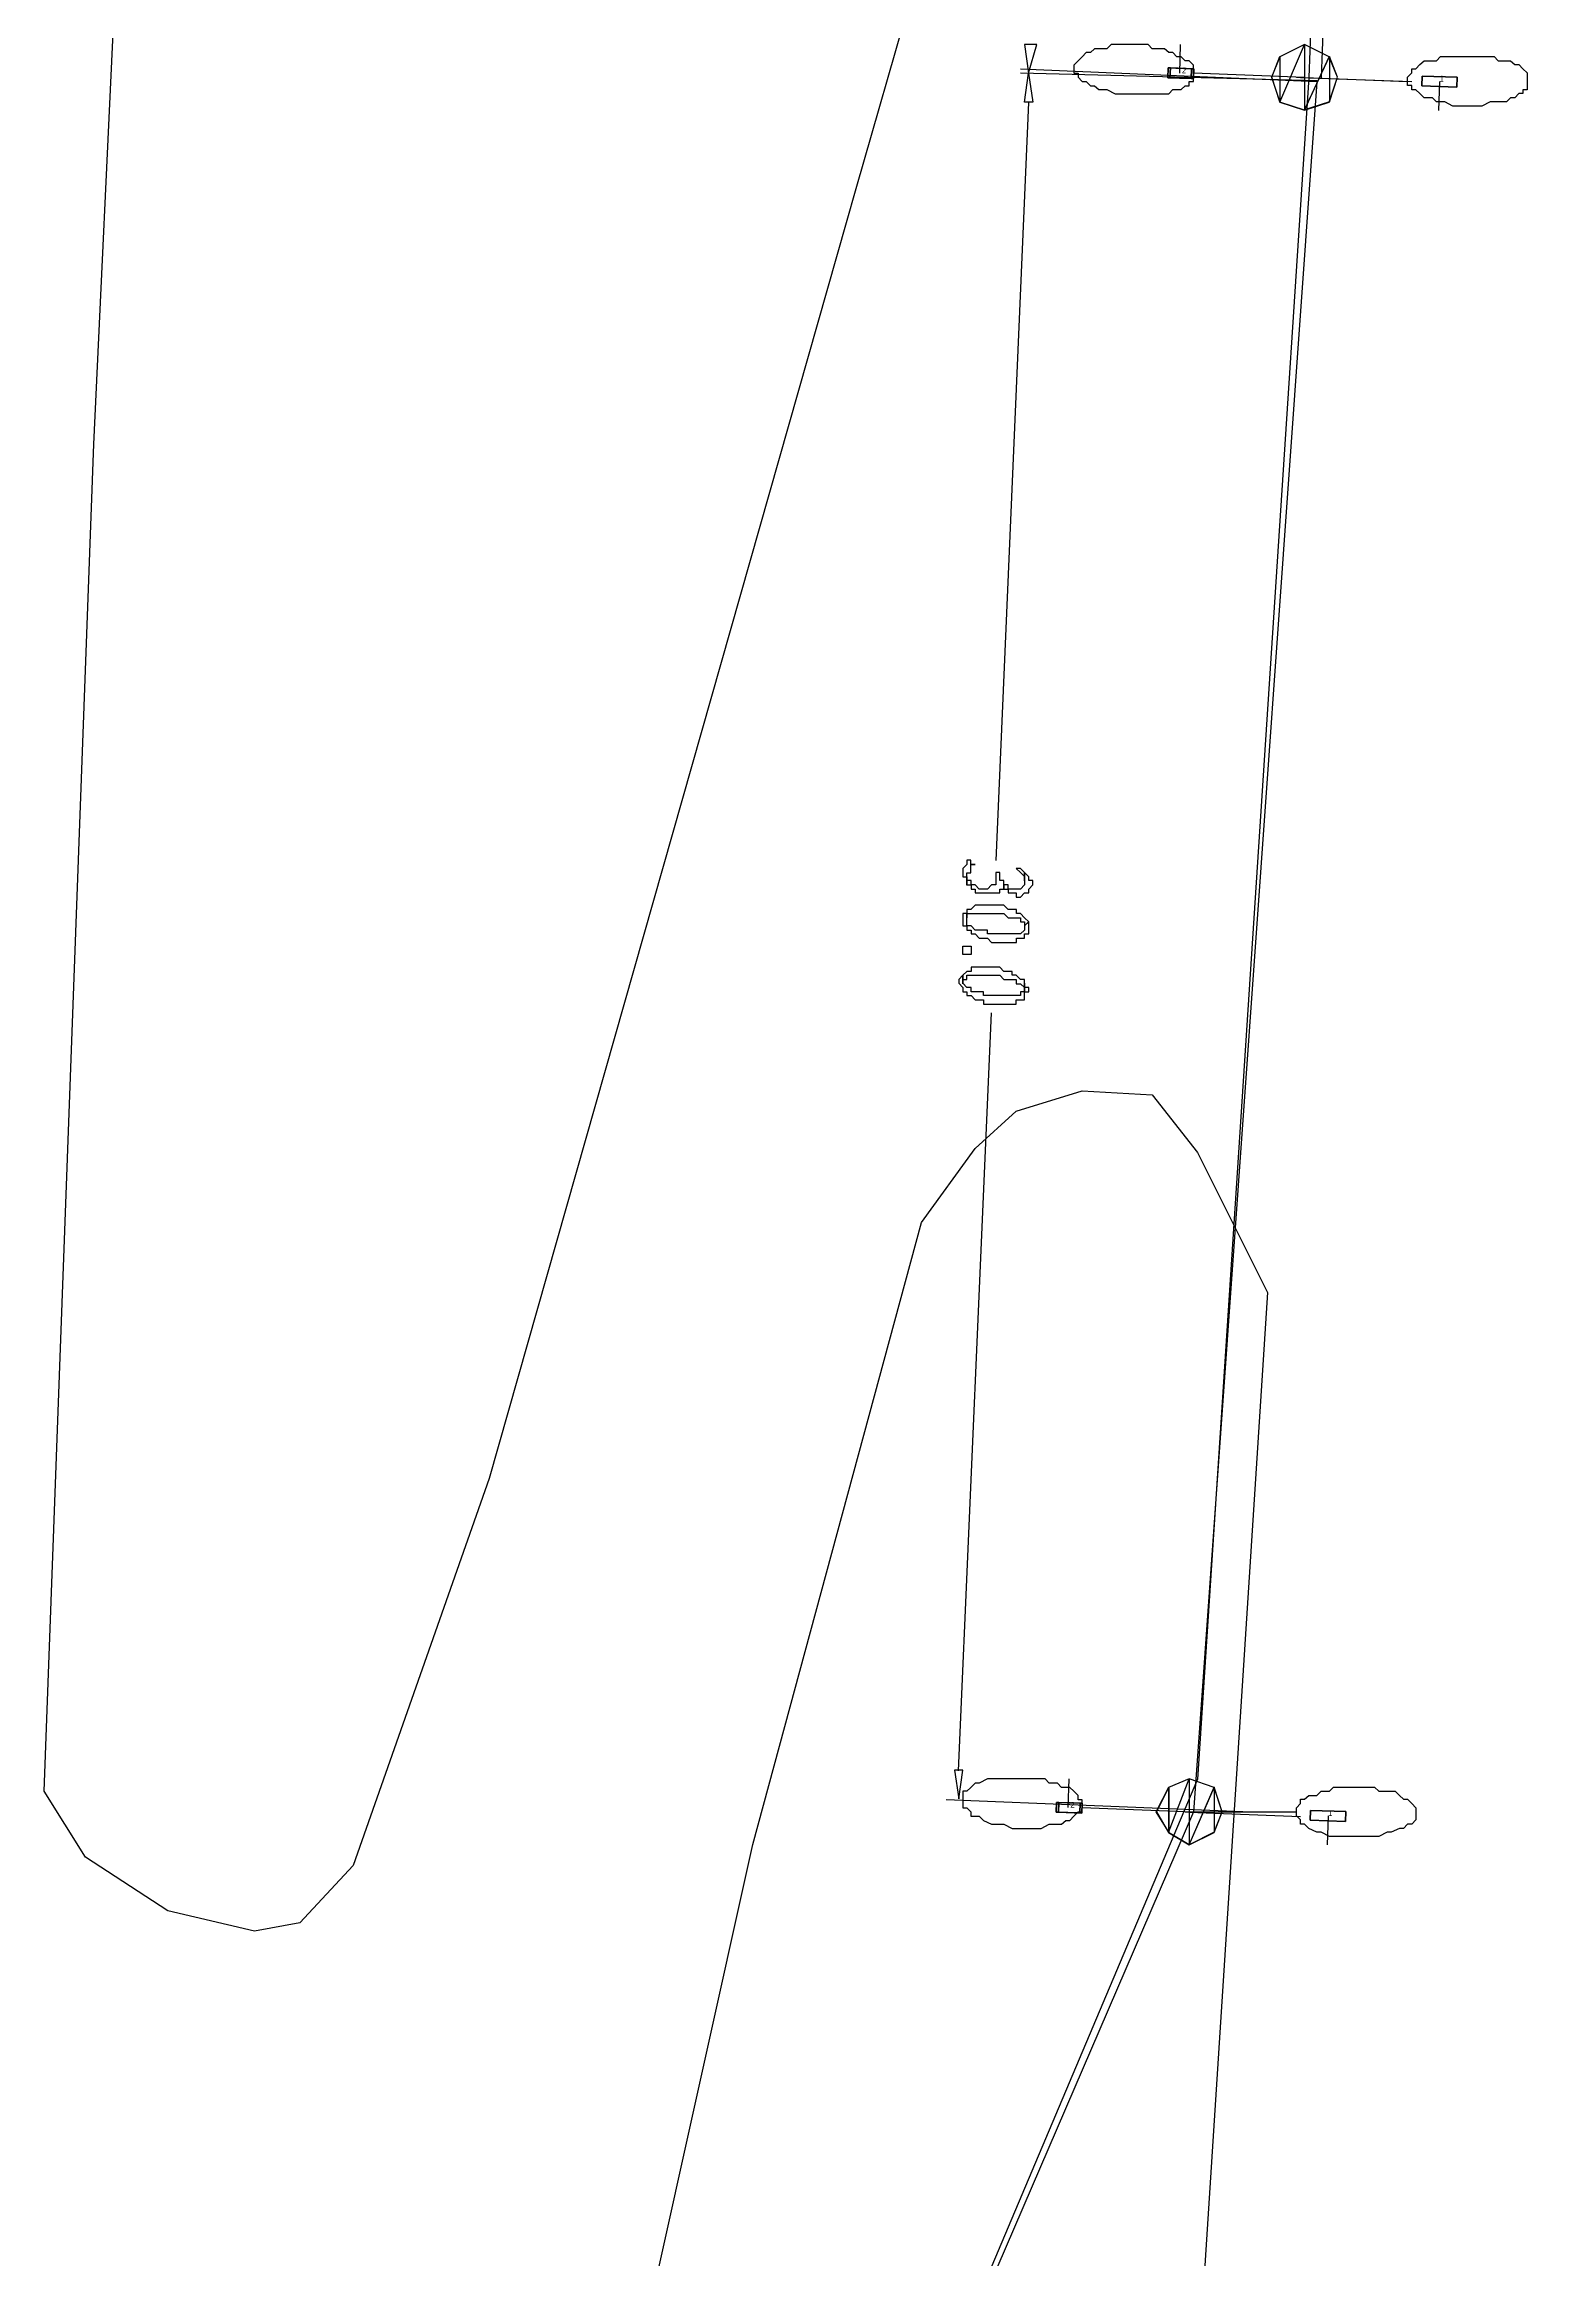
# Model space of a CAD drawing. Extents: x 212106 to 638151, y -1311344 to 1260505.
# Drawn here: x 267033 to 293140, y -249280 to -210872 of the extents above; entities that cross this region are included whole.
import ezdxf

# ---------------------------------------------------------------- set-up
doc = ezdxf.new("R2010")
doc.units = 0
doc.header["$MEASUREMENT"] = 0
for name, color, linetype in [('at_Entity', 7, 'Continuous'), ('DLXLUM01', 3, 'Continuous'), ('DLXLUM02', 6, 'Continuous'), ('DLXLUMEX', 2, 'Continuous'), ('DLXSCENE', 7, 'Continuous')]:
    doc.layers.add(name, color=color, linetype=linetype)

# ---------------------------------------------------------------- blocks, each defined once
blk = doc.blocks.new('*U148')
for p, q in [((-302, 95), (-308, -75)), ((-308, -75), (-302, 95)), ((-302, 95), (-308, -75)), ((-308, -75), (-302, 95)), ((308, 75), (-302, 95)), ((-302, 95), (-302, 95)), ((-302, 95), (308, 75)), ((308, 75), (-302, 95)), ((-302, 95), (-302, 95)), ((-302, 95), (308, 75)), ((302, -95), (308, 75)), ((308, 75), (302, -95)), ((302, -95), (308, 75)), ((308, 75), (302, -95)), ((308, 75), (308, 75)), ((308, 75), (308, 75)), ((-308, -75), (302, -95)), ((302, -95), (-308, -75)), ((-308, -75), (-308, -75)), ((-308, -75), (302, -95)), ((-308, -75), (-308, -75)), ((302, -95), (-308, -75)), ((302, -95), (302, -95)), ((302, -95), (302, -95))]:
    blk.add_line(p, q)
at = {"color": 1}
blk.add_line((0, 0), (-16, -500), dxfattribs=at)
at = {"layer": 'DLXLUMEX', "color": 7}
blk.add_text('1', height=100, dxfattribs=at).set_placement((0, 0))
blk = doc.blocks.new('*U149')
at = {"color": 1}
blk.add_line((-39, 1), (-22, 501), dxfattribs=at)
for p, q in [((-241, 93), (-246, -77)), ((-246, -77), (-241, 93)), ((-201, 92), (-241, 93)), ((168, 79), (-241, 93)), ((-241, 93), (-201, 92)), ((-241, 93), (168, 79)), ((-201, 92), (-207, -78)), ((-207, -78), (-201, 92)), ((207, 78), (-201, 92)), ((-201, 92), (207, 78)), ((162, -91), (168, 79)), ((168, 79), (162, -91)), ((207, 78), (168, 79)), ((168, 79), (207, 78)), ((201, -92), (207, 78)), ((207, 78), (201, -92)), ((-207, -78), (-246, -77)), ((-246, -77), (162, -91)), ((-246, -77), (-207, -78)), ((162, -91), (-246, -77)), ((-207, -78), (201, -92)), ((201, -92), (-207, -78)), ((162, -91), (201, -92)), ((201, -92), (162, -91))]:
    blk.add_line(p, q)
at = {"layer": 'DLXLUMEX', "color": 7}
blk.add_text('2', height=100, dxfattribs=at).set_placement((0, 0))
blk = doc.blocks.new('*U150')
for p, q in [((-302, 95), (-308, -75)), ((-302, 95), (-308, -75)), ((-308, -75), (-302, 95)), ((-308, -75), (-302, 95)), ((308, 75), (-302, 95)), ((308, 75), (-302, 95)), ((-302, 95), (-302, 95)), ((-302, 95), (308, 75)), ((-302, 95), (-302, 95)), ((-302, 95), (308, 75)), ((302, -95), (308, 75)), ((302, -95), (308, 75)), ((308, 75), (302, -95)), ((308, 75), (302, -95)), ((308, 75), (308, 75)), ((308, 75), (308, 75)), ((-308, -75), (302, -95)), ((-308, -75), (302, -95)), ((302, -95), (-308, -75)), ((-308, -75), (-308, -75)), ((-308, -75), (-308, -75)), ((302, -95), (-308, -75)), ((302, -95), (302, -95)), ((302, -95), (302, -95))]:
    blk.add_line(p, q)
at = {"color": 1}
blk.add_line((0, 0), (-16, -500), dxfattribs=at)
at = {"layer": 'DLXLUMEX', "color": 7}
blk.add_text('1', height=100, dxfattribs=at).set_placement((0, 0))
blk = doc.blocks.new('*U151')
at = {"color": 1}
blk.add_line((-39, 1), (-22, 501), dxfattribs=at)
for p, q in [((-241, 93), (-246, -77)), ((-246, -77), (-241, 93)), ((-201, 92), (-241, 93)), ((168, 79), (-241, 93)), ((-241, 93), (-201, 92)), ((-241, 93), (168, 79)), ((-201, 92), (-207, -78)), ((-207, -78), (-201, 92)), ((207, 78), (-201, 92)), ((-201, 92), (207, 78)), ((162, -91), (168, 79)), ((168, 79), (162, -91)), ((207, 78), (168, 79)), ((168, 79), (207, 78)), ((201, -92), (207, 78)), ((207, 78), (201, -92)), ((-207, -78), (-246, -77)), ((-246, -77), (162, -91)), ((-246, -77), (-207, -78)), ((162, -91), (-246, -77)), ((-207, -78), (201, -92)), ((201, -92), (-207, -78)), ((162, -91), (201, -92)), ((201, -92), (162, -91))]:
    blk.add_line(p, q)
at = {"layer": 'DLXLUMEX', "color": 7}
blk.add_text('2', height=100, dxfattribs=at).set_placement((0, 0))
blk = doc.blocks.new('*U97')
for p, q in [((-67111, -194902), (-68968, -240045)), ((-68968, -240045), (-70897, -269542)), ((-70897, -269542), (-86253, -305895))]:
    blk.add_line(p, q)

msp = doc.modelspace()

# ---------------------------------------------------------------- linework, layer by layer
at = {"layer": 'at_Entity', "color": 1}
for p, q in [((303390, 174330), (289176, -211448)), ((289104, -211520), (286961, -241524)), ((286961, -241517), (271533, -277300))]:
    msp.add_line(p, q, dxfattribs=at)
at = {"layer": 'at_Entity', "color": 0}
for p, q in [((267891, -217806), (269034, -193518)), ((286461, -194801), (281104, -213379)), ((284247, -210874), (284033, -210874)), ((284033, -210874), (284104, -211374)), ((284104, -211374), (284247, -210874)), ((284962, -211157), (284890, -211232)), ((284890, -211232), (284890, -211299)), ((284890, -211232), (284890, -211232)), ((285033, -211091), (284962, -211157)), ((285104, -211016), (285033, -211091)), ((285176, -211016), (285104, -211016)), ((285247, -210949), (285176, -211016)), ((285319, -210949), (285247, -210949)), ((285461, -210949), (285319, -210949)), ((285533, -210874), (285461, -210949)), ((285604, -210874), (285533, -210874)), ((285747, -210874), (285604, -210874)), ((285818, -210874), (285747, -210874)), ((285961, -210874), (285818, -210874)), ((286033, -210874), (285961, -210874)), ((286175, -210874), (286033, -210874)), ((286247, -210949), (286175, -210874)), ((286390, -210949), (286247, -210949)), ((286461, -210949), (286390, -210949)), ((286533, -211016), (286461, -210949)), ((286604, -211016), (286533, -211016)), ((286676, -211091), (286604, -211016)), ((286747, -211091), (286676, -211091)), ((286818, -211157), (286747, -211091)), ((286890, -211157), (286818, -211157)), ((286961, -211232), (286890, -211157)), ((286961, -211299), (286961, -211232)), ((288462, -211091), (288318, -211441)), ((288462, -211091), (288318, -211441)), ((288462, -211091), (288318, -211441)), ((288462, -211091), (288318, -211441)), ((288319, -211442), (288462, -211083)), ((288319, -211442), (288462, -211083)), ((288890, -210874), (288462, -211091)), ((288890, -210874), (288462, -211091)), ((288462, -211875), (288890, -210874)), ((288462, -211875), (288890, -210874)), ((288890, -210874), (288462, -211091)), ((288890, -210874), (288462, -211091)), ((288890, -210874), (288462, -211091)), ((288462, -211875), (288890, -210874)), ((288462, -211875), (288890, -210874)), ((288890, -210874), (288462, -211091)), ((288462, -211083), (288462, -211867)), ((288462, -211083), (288462, -211867)), ((288462, -211091), (288462, -211875)), ((288462, -211091), (288462, -211875)), ((289318, -211091), (288890, -210874)), ((289318, -211091), (288890, -210874)), ((288890, -210874), (288890, -212016)), ((288890, -210874), (288890, -212016)), ((289318, -211091), (288890, -210874)), ((289318, -211091), (288890, -210874)), ((289318, -211091), (288890, -210874)), ((288890, -210874), (288890, -212016)), ((288890, -210874), (288890, -212016)), ((289318, -211091), (288890, -210874)), ((288890, -212009), (289319, -211083)), ((288890, -212009), (289319, -211083)), ((288890, -212016), (289318, -211091)), ((288890, -212016), (289318, -211091)), ((289462, -211441), (289318, -211091)), ((289462, -211441), (289318, -211091)), ((289462, -211441), (289318, -211091)), ((289462, -211441), (289318, -211091)), ((289462, -211442), (289319, -211083)), ((289319, -211083), (289319, -211867)), ((289319, -211083), (289319, -211867)), ((289462, -211442), (289319, -211083)), ((289319, -211083), (289319, -211867)), ((289319, -211083), (289319, -211867)), ((290819, -211300), (290890, -211225)), ((290890, -211225), (290962, -211158)), ((290962, -211158), (291105, -211158)), ((291105, -211158), (291176, -211158)), ((291176, -211158), (291247, -211083)), ((291247, -211083), (291319, -211083)), ((291319, -211083), (291462, -211083)), ((291462, -211083), (291533, -211083)), ((291533, -211083), (291676, -211083)), ((291676, -211083), (291748, -211083)), ((291748, -211083), (291890, -211083)), ((291890, -211083), (291962, -211083)), ((291962, -211083), (292105, -211083)), ((292105, -211083), (292176, -211083)), ((292176, -211083), (292248, -211158)), ((292248, -211158), (292391, -211158)), ((292391, -211158), (292461, -211158)), ((292461, -211158), (292533, -211225)), ((292533, -211225), (292605, -211225)), ((292605, -211225), (292676, -211300)), ((289104, -211521), (283961, -211305)), ((289105, -211508), (283962, -211370)), ((284033, -211875), (284104, -211374)), ((284104, -211374), (284176, -211875)), ((284890, -211299), (284890, -211374)), ((284890, -211374), (284962, -211374)), ((284962, -211374), (284962, -211441)), ((284962, -211441), (285033, -211516)), ((285033, -211516), (285104, -211516)), ((285104, -211516), (285176, -211591)), ((285176, -211591), (285247, -211591)), ((285247, -211591), (285319, -211658)), ((286747, -211658), (286818, -211591)), ((286818, -211591), (286890, -211591)), ((286890, -211591), (286890, -211516)), ((286890, -211516), (286961, -211516)), ((286961, -211374), (286961, -211299)), ((288889, -211449), (286961, -211374)), ((286961, -211441), (286961, -211374)), ((286961, -211516), (286961, -211441)), ((288318, -211441), (288462, -211875)), ((288318, -211441), (288462, -211875)), ((288318, -211441), (288462, -211875)), ((288318, -211441), (288462, -211875)), ((288462, -211867), (288319, -211442)), ((288462, -211867), (288319, -211442)), ((288747, -211444), (290676, -211519)), ((288819, -211449), (290747, -211516)), ((289318, -211875), (289462, -211441)), ((289318, -211875), (289462, -211441)), ((289318, -211875), (289462, -211441)), ((289318, -211875), (289462, -211441)), ((289319, -211867), (289462, -211442)), ((289319, -211867), (289462, -211442)), ((290676, -211442), (290748, -211367)), ((290676, -211509), (290676, -211442)), ((290676, -211584), (290676, -211509)), ((290748, -211584), (290676, -211584)), ((290748, -211367), (290748, -211300)), ((290748, -211300), (290819, -211300)), ((290748, -211659), (290748, -211584)), ((292676, -211300), (292748, -211367)), ((292748, -211367), (292748, -211442)), ((292748, -211442), (292748, -211509)), ((292748, -211509), (292748, -211584)), ((292748, -211509), (292748, -211509)), ((292748, -211584), (292748, -211659)), ((284104, -211880), (283532, -225021)), ((284176, -211875), (284033, -211875)), ((285319, -211658), (285390, -211658)), ((285390, -211658), (285461, -211658)), ((285461, -211658), (285604, -211733)), ((285604, -211733), (285676, -211733)), ((285676, -211733), (285818, -211733)), ((285818, -211733), (285890, -211733)), ((285890, -211733), (286033, -211733)), ((286033, -211733), (286104, -211733)), ((286104, -211733), (286247, -211733)), ((286247, -211733), (286319, -211733)), ((286319, -211733), (286390, -211733)), ((286390, -211733), (286533, -211733)), ((286533, -211733), (286604, -211658)), ((286604, -211658), (286676, -211658)), ((286676, -211658), (286747, -211658)), ((288462, -211875), (288890, -212016)), ((288890, -212016), (288462, -211875)), ((288462, -211875), (288890, -212016)), ((288462, -211875), (288890, -212016)), ((288890, -212016), (288462, -211875)), ((288462, -211875), (288890, -212016)), ((289319, -211867), (288890, -212009)), ((289319, -211867), (288890, -212009)), ((288890, -212016), (289318, -211875)), ((288890, -212016), (289318, -211875)), ((288890, -212016), (289318, -211875)), ((288890, -212016), (289318, -211875)), ((290819, -211659), (290748, -211659)), ((290890, -211726), (290819, -211659)), ((290962, -211801), (290890, -211726)), ((291105, -211801), (290962, -211801)), ((291176, -211867), (291105, -211801)), ((291247, -211867), (291176, -211867)), ((291319, -211867), (291247, -211867)), ((291462, -211942), (291319, -211867)), ((291533, -211942), (291462, -211942)), ((291676, -211942), (291533, -211942)), ((291748, -211942), (291676, -211942)), ((291890, -211942), (291748, -211942)), ((291962, -211942), (291890, -211942)), ((292105, -211867), (291962, -211942)), ((292176, -211867), (292105, -211867)), ((292248, -211867), (292176, -211867)), ((292391, -211867), (292248, -211867)), ((292461, -211801), (292391, -211867)), ((292533, -211801), (292461, -211801)), ((292605, -211726), (292533, -211801)), ((292676, -211726), (292605, -211726)), ((292748, -211659), (292676, -211659)), ((292676, -211659), (292676, -211726)), ((288890, -212016), (288890, -212016)), ((288890, -212016), (288890, -212016)), ((288890, -212016), (288890, -212016)), ((281104, -213379), (274747, -235734)), ((267033, -241155), (267891, -217806)), ((283104, -225019), (283032, -225019)), ((283032, -225019), (283032, -225094)), ((283104, -225094), (283104, -225019)), ((283104, -225019), (283104, -225019)), ((283104, -225019), (283104, -225019)), ((283032, -225094), (282961, -225160)), ((282961, -225160), (282961, -225160)), ((282961, -225160), (282961, -225234)), ((282961, -225234), (282961, -225234)), ((282961, -225234), (282961, -225308)), ((282961, -225308), (283032, -225308)), ((283032, -225094), (283032, -225094)), ((283032, -225094), (283032, -225094)), ((283032, -225094), (283032, -225094)), ((283032, -225308), (283032, -225234)), ((283032, -225234), (283104, -225234)), ((283032, -225308), (283032, -225308)), ((283032, -225308), (283032, -225374)), ((283032, -225449), (283032, -225308)), ((283032, -225374), (283032, -225374)), ((283032, -225374), (283032, -225449)), ((283033, -225369), (283033, -225303)), ((283033, -225303), (283033, -225303)), ((283033, -225303), (283033, -225444)), ((283105, -225369), (283033, -225369)), ((283033, -225444), (283033, -225444)), ((283033, -225444), (283105, -225444)), ((283175, -225094), (283104, -225094)), ((283104, -225160), (283104, -225094)), ((283104, -225094), (283175, -225094)), ((283104, -225234), (283104, -225160)), ((283104, -225160), (283104, -225160)), ((283104, -225160), (283104, -225160)), ((283104, -225160), (283104, -225160)), ((283104, -225234), (283104, -225234)), ((283104, -225234), (283104, -225234)), ((283105, -225444), (283105, -225369)), ((283105, -225369), (283105, -225369)), ((283176, -225444), (283105, -225444)), ((283105, -225444), (283105, -225444)), ((283105, -225444), (283105, -225444)), ((283105, -225444), (283105, -225518)), ((283247, -225518), (283176, -225444)), ((283176, -225444), (283176, -225444)), ((283176, -225444), (283176, -225444)), ((283462, -225444), (283390, -225518)), ((283533, -225444), (283462, -225444)), ((283462, -225444), (283462, -225444)), ((283462, -225444), (283462, -225444)), ((283462, -225444), (283462, -225444)), ((283605, -225229), (283533, -225229)), ((283533, -225229), (283533, -225303)), ((283533, -225303), (283533, -225303)), ((283533, -225303), (283533, -225303)), ((283533, -225303), (283533, -225369)), ((283533, -225369), (283533, -225369)), ((283533, -225369), (283533, -225369)), ((283533, -225369), (283533, -225444)), ((283605, -225303), (283605, -225229)), ((283605, -225369), (283605, -225303)), ((283605, -225303), (283605, -225303)), ((283676, -225369), (283605, -225369)), ((283605, -225369), (283605, -225369)), ((283605, -225369), (283605, -225369)), ((283676, -225444), (283676, -225369)), ((283748, -225444), (283676, -225444)), ((283676, -225444), (283676, -225444)), ((283676, -225518), (283676, -225444)), ((283676, -225444), (283676, -225518)), ((283748, -225518), (283748, -225444)), ((283748, -225444), (283748, -225444)), ((283962, -225159), (283890, -225159)), ((283890, -225159), (283890, -225159)), ((283890, -225159), (283890, -225159)), ((283890, -225159), (283962, -225233)), ((284033, -225444), (283961, -225518)), ((284032, -225233), (283962, -225159)), ((283962, -225159), (283962, -225159)), ((283962, -225233), (283962, -225233)), ((283962, -225233), (283962, -225233)), ((283962, -225233), (284032, -225299)), ((284032, -225233), (284032, -225233)), ((284032, -225374), (284032, -225233)), ((284032, -225299), (284032, -225299)), ((284032, -225299), (284032, -225299)), ((284032, -225299), (284032, -225374)), ((284032, -225374), (284032, -225374)), ((284105, -225303), (284033, -225229)), ((284033, -225229), (284033, -225369)), ((284033, -225369), (284033, -225369)), ((284033, -225369), (284033, -225444)), ((284033, -225444), (284033, -225444)), ((284033, -225444), (284033, -225444)), ((284105, -225369), (284105, -225303)), ((284105, -225303), (284105, -225303)), ((284105, -225303), (284105, -225303)), ((284105, -225303), (284105, -225303)), ((284176, -225369), (284105, -225369)), ((284105, -225518), (284176, -225444)), ((284176, -225444), (284176, -225369)), ((284176, -225444), (284176, -225444)), ((283176, -225799), (283104, -225874)), ((283105, -225518), (283105, -225518)), ((283105, -225518), (283176, -225518)), ((283176, -225518), (283176, -225518)), ((283176, -225518), (283176, -225584)), ((283176, -225584), (283247, -225584)), ((283248, -225799), (283176, -225799)), ((283176, -225799), (283176, -225799)), ((283319, -225518), (283247, -225518)), ((283247, -225518), (283247, -225518)), ((283247, -225518), (283247, -225518)), ((283247, -225584), (283247, -225584)), ((283247, -225584), (283319, -225584)), ((283319, -225799), (283248, -225799)), ((283248, -225799), (283248, -225799)), ((283248, -225799), (283248, -225799)), ((283390, -225518), (283319, -225518)), ((283319, -225518), (283319, -225518)), ((283319, -225584), (283319, -225584)), ((283319, -225584), (283390, -225584)), ((283391, -225799), (283319, -225799)), ((283319, -225799), (283319, -225799)), ((283390, -225518), (283390, -225518)), ((283390, -225584), (283390, -225584)), ((283390, -225584), (283390, -225584)), ((283390, -225584), (283462, -225584)), ((283462, -225799), (283391, -225799)), ((283391, -225799), (283391, -225799)), ((283462, -225584), (283462, -225584)), ((283462, -225584), (283533, -225584)), ((283533, -225799), (283462, -225799)), ((283462, -225799), (283462, -225799)), ((283533, -225584), (283533, -225584)), ((283533, -225584), (283533, -225584)), ((283533, -225584), (283605, -225584)), ((283604, -225799), (283533, -225799)), ((283533, -225799), (283533, -225799)), ((283676, -225799), (283604, -225799)), ((283604, -225799), (283604, -225799)), ((283605, -225584), (283605, -225518)), ((283605, -225518), (283605, -225518)), ((283605, -225518), (283676, -225518)), ((283676, -225518), (283676, -225518)), ((283676, -225518), (283748, -225518)), ((283748, -225874), (283676, -225799)), ((283676, -225799), (283676, -225799)), ((283819, -225518), (283748, -225518)), ((283748, -225518), (283748, -225584)), ((283748, -225584), (283748, -225584)), ((283748, -225584), (283819, -225584)), ((283890, -225518), (283819, -225518)), ((283819, -225518), (283819, -225518)), ((283819, -225518), (283819, -225518)), ((283819, -225584), (283819, -225584)), ((283819, -225584), (283890, -225584)), ((283961, -225518), (283890, -225518)), ((283890, -225518), (283890, -225518)), ((283890, -225584), (283890, -225658)), ((283890, -225658), (283890, -225658)), ((283890, -225658), (283961, -225658)), ((283961, -225518), (283961, -225518)), ((283961, -225518), (283961, -225518)), ((283961, -225658), (284033, -225584)), ((283961, -225658), (283961, -225658)), ((283961, -225658), (283961, -225658)), ((284033, -225584), (284033, -225584)), ((284033, -225584), (284033, -225584)), ((284033, -225584), (284105, -225584)), ((284105, -225584), (284105, -225518)), ((284105, -225518), (284105, -225518)), ((284105, -225518), (284105, -225518)), ((284105, -225584), (284105, -225584)), ((283034, -225939), (282962, -225939)), ((282962, -225939), (282962, -225939)), ((282962, -225939), (282962, -226013)), ((282962, -226013), (282962, -226013)), ((282962, -226013), (282962, -226013)), ((282962, -226013), (282962, -226013)), ((282962, -226013), (282962, -226079)), ((282962, -226079), (282962, -226079)), ((282962, -226079), (282962, -226154)), ((282962, -226154), (282962, -226154)), ((282962, -226154), (283034, -226154)), ((283104, -225874), (283033, -225874)), ((283033, -225874), (283033, -225874)), ((283033, -225874), (283033, -225940)), ((283033, -225940), (283033, -226014)), ((283033, -226014), (283033, -225940)), ((283033, -225940), (283104, -225940)), ((283033, -226014), (283033, -226014)), ((283033, -226014), (283033, -226014)), ((283033, -226014), (283033, -226014)), ((283034, -226013), (283034, -225939)), ((283034, -226079), (283034, -226013)), ((283034, -226154), (283034, -226079)), ((283034, -226079), (283034, -226079)), ((283105, -226154), (283034, -226154)), ((283034, -226154), (283034, -226154)), ((283034, -226154), (283034, -226154)), ((283034, -226154), (283034, -226228)), ((283104, -225874), (283104, -225874)), ((283104, -225874), (283104, -225874)), ((283104, -225940), (283104, -225940)), ((283104, -225940), (283104, -225940)), ((283104, -225940), (283176, -225940)), ((283177, -226228), (283105, -226154)), ((283105, -226154), (283105, -226154)), ((283176, -225940), (283176, -225940)), ((283176, -225940), (283176, -225940)), ((283176, -225940), (283248, -225940)), ((283248, -225940), (283248, -225940)), ((283248, -225940), (283319, -225940)), ((283319, -225940), (283319, -225940)), ((283319, -225940), (283391, -225940)), ((283391, -225940), (283391, -225940)), ((283391, -225940), (283462, -225940)), ((283462, -225940), (283462, -225940)), ((283462, -225940), (283533, -225940)), ((283533, -225940), (283533, -225940)), ((283533, -225940), (283533, -225940)), ((283533, -225940), (283604, -225940)), ((283604, -225940), (283604, -225940)), ((283604, -225940), (283676, -225940)), ((283676, -225940), (283676, -225940)), ((283676, -225940), (283748, -226014)), ((283819, -225874), (283748, -225874)), ((283748, -225874), (283748, -225874)), ((283748, -225874), (283748, -225874)), ((283748, -226014), (283748, -226014)), ((283748, -226014), (283819, -226014)), ((283891, -225874), (283819, -225874)), ((283819, -225874), (283819, -225874)), ((283819, -226014), (283819, -226014)), ((283819, -226014), (283891, -226014)), ((283891, -225940), (283891, -225874)), ((283891, -225874), (283891, -225874)), ((283961, -225940), (283891, -225940)), ((283891, -226014), (283891, -226014)), ((283891, -226014), (283961, -226014)), ((284033, -226014), (283961, -225940)), ((283961, -225940), (283961, -225940)), ((283961, -225940), (283961, -225940)), ((283961, -226014), (283961, -226088)), ((283961, -226088), (283961, -226088)), ((283961, -226088), (284033, -226088)), ((284105, -226088), (284033, -226014)), ((284033, -226014), (284033, -226014)), ((284033, -226014), (284033, -226014)), ((284033, -226088), (284033, -226088)), ((284033, -226088), (284033, -226154)), ((284033, -226154), (284105, -226088)), ((284033, -226154), (284033, -226154)), ((284033, -226154), (284033, -226154)), ((284105, -226079), (284034, -226154)), ((284034, -226154), (284034, -226228)), ((284105, -226154), (284105, -226079)), ((284105, -226079), (284105, -226079)), ((284105, -226079), (284105, -226079)), ((284105, -226228), (284105, -226154)), ((284105, -226154), (284105, -226154)), ((282963, -226584), (282963, -226510)), ((282963, -226510), (282963, -226510)), ((282963, -226510), (282963, -226510)), ((282963, -226510), (283034, -226510)), ((282963, -226650), (282963, -226584)), ((282963, -226584), (282963, -226584)), ((282963, -226584), (282963, -226584)), ((282963, -226584), (282963, -226584)), ((283034, -226228), (283034, -226228)), ((283034, -226228), (283034, -226228)), ((283034, -226228), (283105, -226228)), ((283034, -226510), (283034, -226510)), ((283034, -226510), (283034, -226510)), ((283034, -226510), (283105, -226510)), ((283105, -226228), (283105, -226294)), ((283105, -226294), (283105, -226294)), ((283105, -226294), (283177, -226294)), ((283105, -226510), (283105, -226510)), ((283105, -226510), (283105, -226584)), ((283105, -226584), (283105, -226650)), ((283105, -226584), (283105, -226584)), ((283105, -226584), (283105, -226584)), ((283105, -226584), (283105, -226584)), ((283105, -226584), (283105, -226584)), ((283248, -226228), (283177, -226228)), ((283177, -226228), (283177, -226228)), ((283177, -226228), (283177, -226228)), ((283177, -226294), (283177, -226294)), ((283177, -226294), (283177, -226294)), ((283177, -226294), (283248, -226368)), ((283319, -226228), (283248, -226228)), ((283248, -226228), (283248, -226228)), ((283248, -226368), (283248, -226368)), ((283248, -226368), (283319, -226368)), ((283391, -226228), (283319, -226228)), ((283319, -226228), (283319, -226228)), ((283319, -226228), (283319, -226228)), ((283319, -226368), (283319, -226368)), ((283319, -226368), (283391, -226368)), ((283391, -226294), (283391, -226228)), ((283462, -226294), (283391, -226294)), ((283391, -226368), (283391, -226368)), ((283391, -226368), (283391, -226368)), ((283391, -226368), (283462, -226442)), ((283534, -226294), (283462, -226294)), ((283462, -226294), (283462, -226294)), ((283462, -226442), (283462, -226442)), ((283462, -226442), (283534, -226442)), ((283605, -226294), (283534, -226294)), ((283534, -226442), (283534, -226442)), ((283534, -226442), (283605, -226442)), ((283676, -226294), (283605, -226294)), ((283605, -226294), (283605, -226294)), ((283605, -226442), (283605, -226442)), ((283605, -226442), (283676, -226442)), ((283748, -226294), (283676, -226294)), ((283676, -226294), (283676, -226294)), ((283676, -226442), (283676, -226442)), ((283676, -226442), (283748, -226442)), ((283819, -226294), (283748, -226294)), ((283748, -226294), (283748, -226294)), ((283748, -226442), (283748, -226442)), ((283748, -226442), (283819, -226442)), ((283891, -226294), (283819, -226294)), ((283819, -226294), (283819, -226294)), ((283819, -226294), (283819, -226294)), ((283819, -226442), (283819, -226442)), ((283819, -226442), (283819, -226442)), ((283819, -226442), (283891, -226442)), ((283962, -226294), (283891, -226294)), ((283891, -226294), (283891, -226294)), ((283891, -226442), (283891, -226368)), ((283891, -226368), (283962, -226368)), ((284034, -226228), (283962, -226294)), ((283962, -226294), (283962, -226294)), ((283962, -226294), (283962, -226294)), ((283962, -226368), (283962, -226368)), ((283962, -226368), (283962, -226368)), ((283962, -226368), (283962, -226368)), ((283962, -226368), (284034, -226368)), ((284034, -226228), (284034, -226228)), ((284034, -226228), (284034, -226228)), ((284034, -226228), (284034, -226228)), ((284034, -226368), (284034, -226294)), ((284034, -226294), (284034, -226294)), ((284034, -226294), (284105, -226294)), ((284105, -226294), (284105, -226228)), ((284105, -226228), (284105, -226228)), ((284105, -226228), (284105, -226228)), ((284105, -226294), (284105, -226294)), ((283034, -226945), (282962, -227011)), ((283034, -226650), (282963, -226650)), ((282963, -226650), (282963, -226650)), ((282963, -226650), (282963, -226650)), ((283105, -226650), (283034, -226650)), ((283034, -226650), (283034, -226650)), ((283034, -226650), (283034, -226650)), ((283105, -226945), (283034, -226945)), ((283034, -226945), (283034, -226945)), ((283034, -226945), (283034, -226945)), ((283105, -226650), (283105, -226650)), ((283105, -226650), (283105, -226650)), ((283176, -226871), (283105, -226871)), ((283105, -226871), (283105, -226945)), ((283105, -226945), (283105, -226945)), ((283248, -226871), (283176, -226871)), ((283176, -226871), (283176, -226871)), ((283319, -226871), (283248, -226871)), ((283248, -226871), (283248, -226871)), ((283391, -226871), (283319, -226871)), ((283319, -226871), (283319, -226871)), ((283462, -226871), (283391, -226871)), ((283391, -226871), (283391, -226871)), ((283533, -226871), (283462, -226871)), ((283462, -226871), (283462, -226871)), ((283462, -226871), (283462, -226871)), ((283605, -226871), (283533, -226871)), ((283676, -226945), (283605, -226871)), ((283605, -226871), (283605, -226871)), ((283747, -226945), (283676, -226945)), ((283676, -226945), (283676, -226945)), ((283676, -226945), (283676, -226945)), ((283819, -226945), (283747, -226945)), ((283747, -226945), (283747, -226945)), ((283819, -227011), (283819, -226945)), ((282962, -227010), (282891, -227084)), ((282891, -227084), (282891, -227084)), ((282891, -227084), (282891, -227084)), ((282891, -227084), (282891, -227150)), ((282891, -227150), (282891, -227150)), ((282891, -227150), (282891, -227150)), ((282891, -227150), (282962, -227225)), ((282962, -227150), (282962, -227010)), ((282962, -227010), (282962, -227010)), ((282962, -227010), (282962, -227010)), ((282962, -227011), (282962, -227011)), ((282962, -227011), (282962, -227159)), ((282962, -227159), (282962, -227085)), ((282962, -227085), (282962, -227085)), ((282962, -227085), (282962, -227085)), ((282962, -227085), (283034, -227085)), ((283034, -227225), (282962, -227150)), ((282962, -227150), (282962, -227150)), ((282962, -227150), (282962, -227150)), ((282962, -227225), (282962, -227225)), ((282962, -227225), (282962, -227299)), ((282962, -227299), (282962, -227299)), ((282962, -227299), (282962, -227299)), ((282962, -227299), (283034, -227299)), ((283034, -227085), (283034, -227011)), ((283034, -227011), (283034, -227011)), ((283034, -227011), (283105, -227011)), ((283105, -227225), (283034, -227225)), ((283034, -227225), (283034, -227225)), ((283034, -227225), (283034, -227225)), ((283034, -227225), (283034, -227225)), ((283034, -227299), (283034, -227365)), ((283034, -227365), (283034, -227365)), ((283034, -227365), (283105, -227365)), ((283105, -227011), (283105, -227011)), ((283105, -227011), (283105, -227011)), ((283105, -227011), (283176, -227011)), ((283105, -227299), (283105, -227225)), ((283177, -227299), (283105, -227299)), ((283105, -227299), (283105, -227299)), ((283105, -227365), (283105, -227365)), ((283105, -227365), (283177, -227439)), ((283176, -227011), (283176, -227011)), ((283176, -227011), (283248, -227011)), ((283248, -227299), (283177, -227299)), ((283177, -227299), (283177, -227299)), ((283177, -227299), (283177, -227299)), ((283248, -227011), (283248, -227011)), ((283248, -227011), (283319, -227011)), ((283319, -227299), (283248, -227299)), ((283248, -227299), (283248, -227299)), ((283319, -227011), (283319, -227011)), ((283319, -227011), (283391, -227011)), ((283319, -227365), (283319, -227299)), ((283391, -227365), (283319, -227365)), ((283391, -227011), (283391, -227011)), ((283391, -227011), (283462, -227011)), ((283463, -227365), (283391, -227365)), ((283391, -227365), (283391, -227365)), ((283462, -227011), (283462, -227011)), ((283462, -227011), (283462, -227011)), ((283462, -227011), (283533, -227011)), ((283534, -227365), (283463, -227365)), ((283463, -227365), (283463, -227365)), ((283533, -227011), (283533, -227011)), ((283533, -227011), (283605, -227011)), ((283605, -227365), (283534, -227365)), ((283605, -227011), (283605, -227011)), ((283605, -227011), (283676, -227085)), ((283676, -227365), (283605, -227365)), ((283605, -227365), (283605, -227365)), ((283676, -227085), (283676, -227085)), ((283676, -227085), (283747, -227085)), ((283748, -227365), (283676, -227365)), ((283676, -227365), (283676, -227365)), ((283747, -227085), (283747, -227085)), ((283747, -227085), (283819, -227085)), ((283820, -227365), (283748, -227365)), ((283748, -227365), (283748, -227365)), ((283748, -227365), (283748, -227365)), ((283890, -227011), (283819, -227011)), ((283819, -227011), (283819, -227011)), ((283819, -227085), (283819, -227085)), ((283819, -227085), (283890, -227085)), ((283890, -227365), (283820, -227365)), ((283820, -227365), (283820, -227365)), ((283820, -227365), (283820, -227365)), ((283962, -227085), (283890, -227011)), ((283890, -227011), (283890, -227011)), ((283890, -227011), (283890, -227011)), ((283890, -227085), (283890, -227159)), ((283890, -227159), (283962, -227159)), ((283962, -227365), (283890, -227365)), ((283890, -227365), (283890, -227365)), ((284033, -227085), (283962, -227085)), ((283962, -227085), (283962, -227085)), ((283962, -227085), (283962, -227085)), ((283962, -227159), (283962, -227159)), ((283962, -227159), (283962, -227159)), ((283962, -227159), (283962, -227159)), ((283962, -227159), (284033, -227225)), ((284034, -227299), (283962, -227299)), ((283962, -227299), (283962, -227365)), ((283962, -227365), (283962, -227365)), ((284033, -227159), (284033, -227085)), ((284033, -227299), (284033, -227159)), ((284033, -227225), (284033, -227225)), ((284033, -227225), (284033, -227299)), ((284034, -227225), (284034, -227150)), ((284034, -227150), (284034, -227150)), ((284034, -227150), (284034, -227150)), ((284034, -227150), (284034, -227299)), ((284105, -227225), (284034, -227225)), ((284034, -227299), (284034, -227299)), ((284034, -227299), (284034, -227299)), ((284034, -227365), (284034, -227299)), ((284034, -227299), (284105, -227299)), ((284034, -227439), (284034, -227365)), ((284034, -227365), (284034, -227365)), ((284034, -227365), (284034, -227365)), ((284105, -227299), (284105, -227225)), ((284105, -227299), (284105, -227299)), ((282889, -240806), (283461, -227664)), ((283177, -227439), (283177, -227439)), ((283177, -227439), (283177, -227439)), ((283177, -227439), (283248, -227439)), ((283248, -227439), (283248, -227439)), ((283248, -227439), (283248, -227439)), ((283248, -227439), (283319, -227439)), ((283319, -227439), (283319, -227513)), ((283319, -227513), (283391, -227513)), ((283391, -227513), (283391, -227513)), ((283391, -227513), (283463, -227513)), ((283463, -227513), (283463, -227513)), ((283463, -227513), (283463, -227513)), ((283463, -227513), (283534, -227513)), ((283534, -227513), (283534, -227513)), ((283534, -227513), (283605, -227513)), ((283605, -227513), (283605, -227513)), ((283605, -227513), (283676, -227513)), ((283676, -227513), (283676, -227513)), ((283676, -227513), (283748, -227513)), ((283748, -227513), (283748, -227513)), ((283748, -227513), (283820, -227513)), ((283820, -227513), (283820, -227513)), ((283820, -227513), (283890, -227513)), ((283890, -227513), (283890, -227439)), ((283890, -227439), (283890, -227439)), ((283890, -227439), (283962, -227439)), ((283962, -227439), (283962, -227439)), ((283962, -227439), (283962, -227439)), ((283962, -227439), (284034, -227439)), ((283890, -229367), (285033, -229013)), ((285033, -229013), (286248, -229087)), ((286248, -229087), (287033, -230083)), ((283177, -230017), (283890, -229367)), ((282247, -231301), (283177, -230017)), ((287033, -230083), (288248, -232510)), ((279319, -242082), (282247, -231301)), ((288248, -232510), (286747, -255726)), ((274747, -235734), (272391, -242447)), ((282962, -240795), (282819, -240795)), ((282819, -240795), (282891, -241293)), ((282891, -241293), (282962, -240795)), ((267748, -242303), (267033, -241155)), ((283032, -241158), (282961, -241158)), ((282961, -241158), (282961, -241232)), ((283104, -241093), (283032, -241158)), ((283175, -241020), (283104, -241093)), ((283247, -241020), (283175, -241020)), ((283390, -240946), (283247, -241020)), ((283461, -240946), (283390, -240946)), ((283604, -240946), (283461, -240946)), ((283747, -240946), (283604, -240946)), ((283819, -240946), (283747, -240946)), ((283961, -240946), (283819, -240946)), ((284104, -240946), (283961, -240946)), ((284247, -240946), (284104, -240946)), ((284390, -240946), (284247, -240946)), ((284461, -241020), (284390, -240946)), ((284604, -241020), (284461, -241020)), ((284675, -241093), (284604, -241020)), ((284819, -241093), (284675, -241093)), ((284890, -241158), (284819, -241093)), ((284961, -241232), (284890, -241158)), ((286318, -241518), (286533, -241086)), ((286318, -241518), (286533, -241086)), ((286532, -241093), (286319, -241517)), ((286532, -241093), (286319, -241517)), ((286532, -241093), (286319, -241517)), ((286532, -241093), (286319, -241517)), ((286890, -240946), (286532, -241093)), ((286890, -240946), (286532, -241093)), ((286532, -241876), (286890, -240946)), ((286532, -241876), (286890, -240946)), ((286890, -240946), (286532, -241093)), ((286890, -240946), (286532, -241093)), ((286890, -240946), (286532, -241093)), ((286532, -241876), (286890, -240946)), ((286532, -241876), (286890, -240946)), ((286890, -240946), (286532, -241093)), ((286532, -241093), (286532, -241876)), ((286532, -241093), (286532, -241876)), ((286533, -241086), (286533, -241869)), ((286533, -241086), (286533, -241869)), ((287319, -241093), (286890, -240946)), ((287319, -241093), (286890, -240946)), ((286890, -240946), (286890, -242088)), ((286890, -240946), (286890, -242088)), ((287319, -241093), (286890, -240946)), ((287319, -241093), (286890, -240946)), ((287319, -241093), (286890, -240946)), ((286890, -240946), (286890, -242088)), ((286890, -240946), (286890, -242088)), ((287319, -241093), (286890, -240946)), ((286890, -242089), (287319, -241086)), ((286890, -242089), (287319, -241086)), ((286890, -242088), (287319, -241093)), ((286890, -242088), (287319, -241093)), ((287462, -241518), (287319, -241086)), ((287319, -241086), (287319, -241869)), ((287319, -241086), (287319, -241869)), ((287462, -241518), (287319, -241086)), ((287319, -241086), (287319, -241869)), ((287319, -241086), (287319, -241869)), ((287461, -241517), (287319, -241093)), ((287461, -241517), (287319, -241093)), ((287461, -241517), (287319, -241093)), ((287461, -241517), (287319, -241093)), ((289104, -241233), (289176, -241159)), ((289176, -241159), (289319, -241159)), ((289319, -241159), (289390, -241086)), ((289390, -241086), (289533, -241086)), ((289533, -241086), (289676, -241086)), ((289676, -241086), (289819, -241086)), ((289819, -241086), (289961, -241086)), ((289961, -241086), (290104, -241086)), ((290104, -241086), (290176, -241159)), ((290176, -241159), (290319, -241159)), ((290319, -241159), (290461, -241159)), ((290461, -241159), (290533, -241233)), ((287818, -241514), (282675, -241306)), ((282961, -241232), (282961, -241305)), ((282961, -241305), (282961, -241379)), ((282961, -241305), (282961, -241305)), ((282961, -241379), (282961, -241444)), ((282961, -241444), (283032, -241444)), ((283032, -241444), (283104, -241517)), ((283104, -241517), (283104, -241591)), ((284890, -241591), (284961, -241517)), ((284961, -241305), (284961, -241232)), ((285032, -241305), (284961, -241305)), ((284961, -241517), (285032, -241517)), ((285032, -241379), (285032, -241305)), ((285032, -241444), (285032, -241379)), ((285032, -241517), (285032, -241444)), ((286961, -241520), (285032, -241447)), ((286533, -241869), (286318, -241518)), ((286533, -241869), (286318, -241518)), ((286319, -241517), (286532, -241876)), ((286319, -241517), (286532, -241876)), ((286319, -241517), (286532, -241876)), ((286319, -241517), (286532, -241876)), ((286818, -241517), (288747, -241517)), ((286890, -241520), (288818, -241594)), ((287319, -241876), (287461, -241517)), ((287319, -241876), (287461, -241517)), ((287319, -241876), (287461, -241517)), ((287319, -241876), (287461, -241517)), ((287319, -241869), (287462, -241518)), ((287319, -241869), (287462, -241518)), ((288747, -241445), (288819, -241372)), ((288747, -241518), (288747, -241445)), ((288747, -241584), (288747, -241518)), ((288819, -241657), (288747, -241584)), ((288819, -241372), (288819, -241298)), ((288819, -241298), (288890, -241298)), ((288890, -241298), (288962, -241233)), ((288962, -241233), (289104, -241233)), ((290533, -241233), (290604, -241298)), ((290604, -241298), (290676, -241298)), ((290676, -241298), (290747, -241372)), ((290747, -241372), (290819, -241445)), ((290819, -241445), (290819, -241518)), ((290819, -241518), (290819, -241584)), ((290819, -241518), (290819, -241518)), ((290819, -241584), (290819, -241657)), ((283104, -241591), (283247, -241591)), ((283247, -241591), (283319, -241664)), ((283319, -241664), (283461, -241729)), ((283461, -241729), (283532, -241729)), ((283532, -241729), (283675, -241729)), ((283675, -241729), (283819, -241803)), ((283819, -241803), (283961, -241803)), ((283961, -241803), (284032, -241803)), ((284032, -241803), (284175, -241803)), ((284175, -241803), (284319, -241803)), ((284319, -241803), (284461, -241729)), ((284461, -241729), (284532, -241729)), ((284532, -241729), (284675, -241729)), ((284675, -241729), (284747, -241664)), ((284747, -241664), (284819, -241664)), ((284819, -241664), (284890, -241591)), ((286532, -241876), (286890, -242088)), ((286890, -242088), (286532, -241876)), ((286532, -241876), (286890, -242088)), ((286532, -241876), (286890, -242088)), ((286890, -242088), (286532, -241876)), ((286532, -241876), (286890, -242088)), ((287319, -241869), (286890, -242089)), ((287319, -241869), (286890, -242089)), ((286890, -242088), (287319, -241876)), ((286890, -242088), (287319, -241876)), ((286890, -242088), (287319, -241876)), ((286890, -242088), (287319, -241876)), ((288819, -241730), (288819, -241657)), ((288890, -241730), (288819, -241730)), ((288962, -241804), (288890, -241730)), ((289104, -241869), (288962, -241804)), ((289176, -241869), (289104, -241869)), ((289319, -241942), (289176, -241869)), ((289390, -241942), (289319, -241942)), ((289533, -241942), (289390, -241942)), ((289676, -241942), (289533, -241942)), ((289819, -241942), (289676, -241942)), ((289961, -241942), (289819, -241942)), ((290104, -241942), (289961, -241942)), ((290176, -241942), (290104, -241942)), ((290319, -241869), (290176, -241942)), ((290390, -241869), (290319, -241869)), ((290533, -241804), (290390, -241869)), ((290604, -241804), (290533, -241804)), ((290676, -241730), (290604, -241804)), ((290747, -241730), (290676, -241730)), ((290819, -241657), (290747, -241730)), ((269176, -243233), (267748, -242303)), ((277034, -252369), (279319, -242082)), ((286890, -242088), (286890, -242088)), ((286890, -242088), (286890, -242088)), ((286890, -242088), (286890, -242088)), ((272391, -242447), (271462, -243441)), ((270676, -243586), (269176, -243233)), ((271462, -243441), (270676, -243586))]:
    msp.add_line(p, q, dxfattribs=at)

# ---------------------------------------------------------------- block references
at = {"layer": 'DLXLUM01'}
for name, p in [('*U148', (291230, -211518)), ('*U150', (289296, -241587))]:
    msp.add_blockref(name, p, dxfattribs=at)
at = {"layer": 'DLXLUM02'}
for name, p in [('*U149', (286762, -211375)), ('*U151', (284827, -241444))]:
    msp.add_blockref(name, p, dxfattribs=at)
at = {"layer": 'DLXSCENE'}
msp.add_blockref('*U97', (357928, 28595), dxfattribs=at)

doc.saveas('drawing.dxf')
